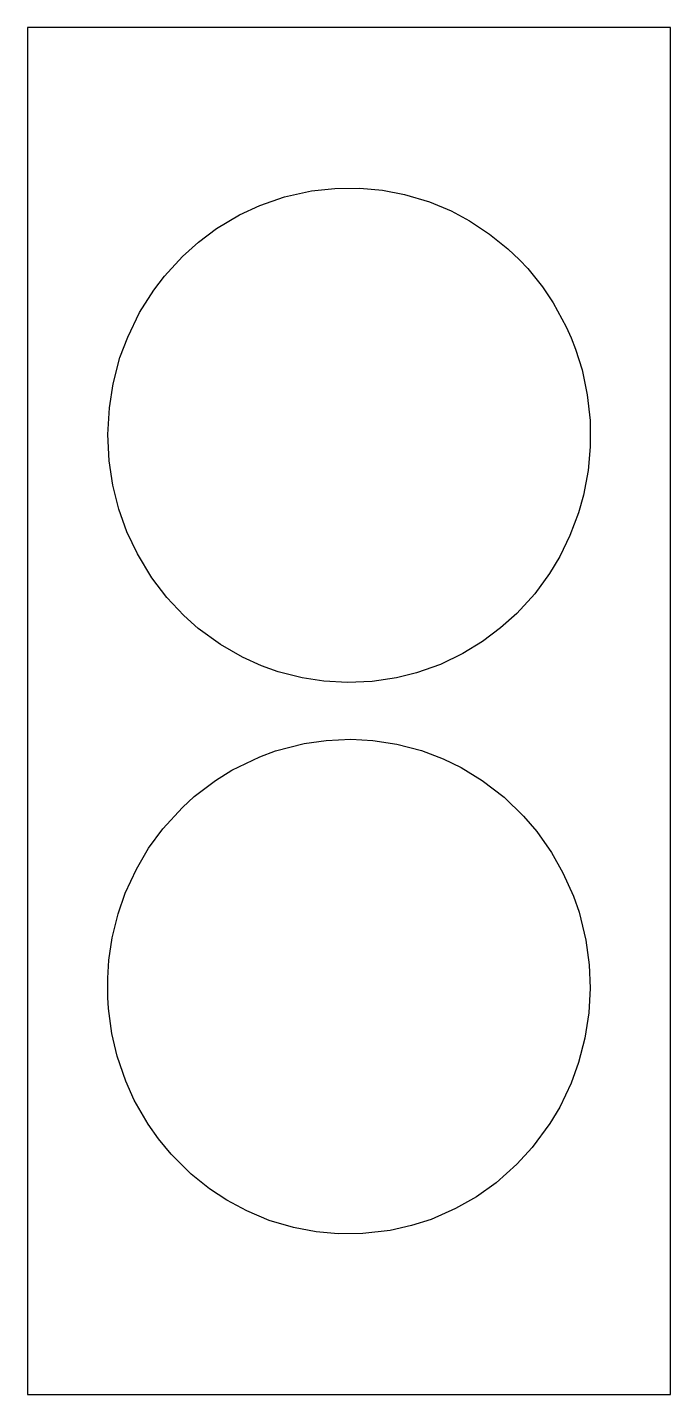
# Model space of a CAD drawing. Header units: inches. Extents: x 0 to 8, y 0 to 17.
import ezdxf

# ---------------------------------------------------------------- set-up
doc = ezdxf.new("R2010")
doc.units = ezdxf.units.IN
doc.header["$MEASUREMENT"] = 0
doc.layers.add('CUT', color=1, linetype='Continuous')

msp = doc.modelspace()

# ---------------------------------------------------------------- linework, layer by layer
at = {"layer": 'CUT'}
for points in [[(0, 0), (8, 0), (8, 17), (0, 17)], [(2.637, 14.667), (2.89, 14.786), (3.199, 14.892), (3.534, 14.966), (3.825, 14.998), (4.134, 15), (4.415, 14.974), (4.689, 14.923), (5.003, 14.83), (5.269, 14.717), (5.499, 14.596), (5.749, 14.43), (5.975, 14.248), (6.121, 14.11), (6.223, 14), (6.406, 13.774), (6.54, 13.575), (6.702, 13.277), (6.764, 13.14), (6.817, 12.999), (6.898, 12.743), (6.963, 12.433), (6.998, 12.113), (7, 11.783), (6.974, 11.492), (6.915, 11.182), (6.852, 10.962), (6.748, 10.68), (6.622, 10.422), (6.493, 10.208), (6.309, 9.957), (6.086, 9.714), (5.886, 9.532), (5.662, 9.364), (5.415, 9.214), (5.136, 9.079), (4.838, 8.973), (4.589, 8.912), (4.289, 8.866), (3.981, 8.853), (3.685, 8.87), (3.417, 8.911), (3.12, 8.987), (2.913, 9.06), (2.677, 9.168), (2.401, 9.326), (2.126, 9.527), (1.947, 9.687), (1.734, 9.912), (1.547, 10.157), (1.368, 10.456), (1.239, 10.727), (1.139, 11.01), (1.064, 11.309), (1.019, 11.61), (1.001, 11.936), (1.021, 12.27), (1.067, 12.569), (1.152, 12.896), (1.248, 13.148), (1.395, 13.454), (1.571, 13.733), (1.705, 13.908), (1.929, 14.151), (2.13, 14.331), (2.354, 14.499)], [(1.001, 4.938), (1, 5.178), (1.014, 5.403), (1.056, 5.681), (1.129, 5.98), (1.217, 6.235), (1.357, 6.534), (1.508, 6.793), (1.685, 7.036), (1.928, 7.302), (2.076, 7.437), (2.34, 7.635), (2.543, 7.763), (2.891, 7.932), (3.088, 8.006), (3.444, 8.095), (3.715, 8.134), (4.021, 8.148), (4.297, 8.132), (4.594, 8.086), (4.9, 8.007), (5.171, 7.905), (5.394, 7.796), (5.658, 7.636), (5.928, 7.429), (6.172, 7.191), (6.335, 7.001), (6.52, 6.74), (6.661, 6.488), (6.793, 6.196), (6.861, 5.998), (6.945, 5.652), (6.986, 5.342), (6.998, 5.055), (6.982, 4.749), (6.933, 4.432), (6.855, 4.128), (6.764, 3.874), (6.621, 3.576), (6.498, 3.37), (6.279, 3.073), (6.089, 2.867), (5.829, 2.635), (5.585, 2.46), (5.324, 2.313), (5.023, 2.179), (4.777, 2.102), (4.51, 2.042), (4.173, 2.002), (3.864, 2), (3.593, 2.026), (3.31, 2.077), (3.006, 2.167), (2.731, 2.284), (2.48, 2.418), (2.264, 2.561), (2.036, 2.741), (1.789, 2.989), (1.629, 3.181), (1.502, 3.361), (1.328, 3.663), (1.223, 3.898), (1.116, 4.21), (1.051, 4.491), (1.009, 4.801)]]:
    msp.add_lwpolyline(points, close=True, dxfattribs=at)

doc.saveas('drawing.dxf')
